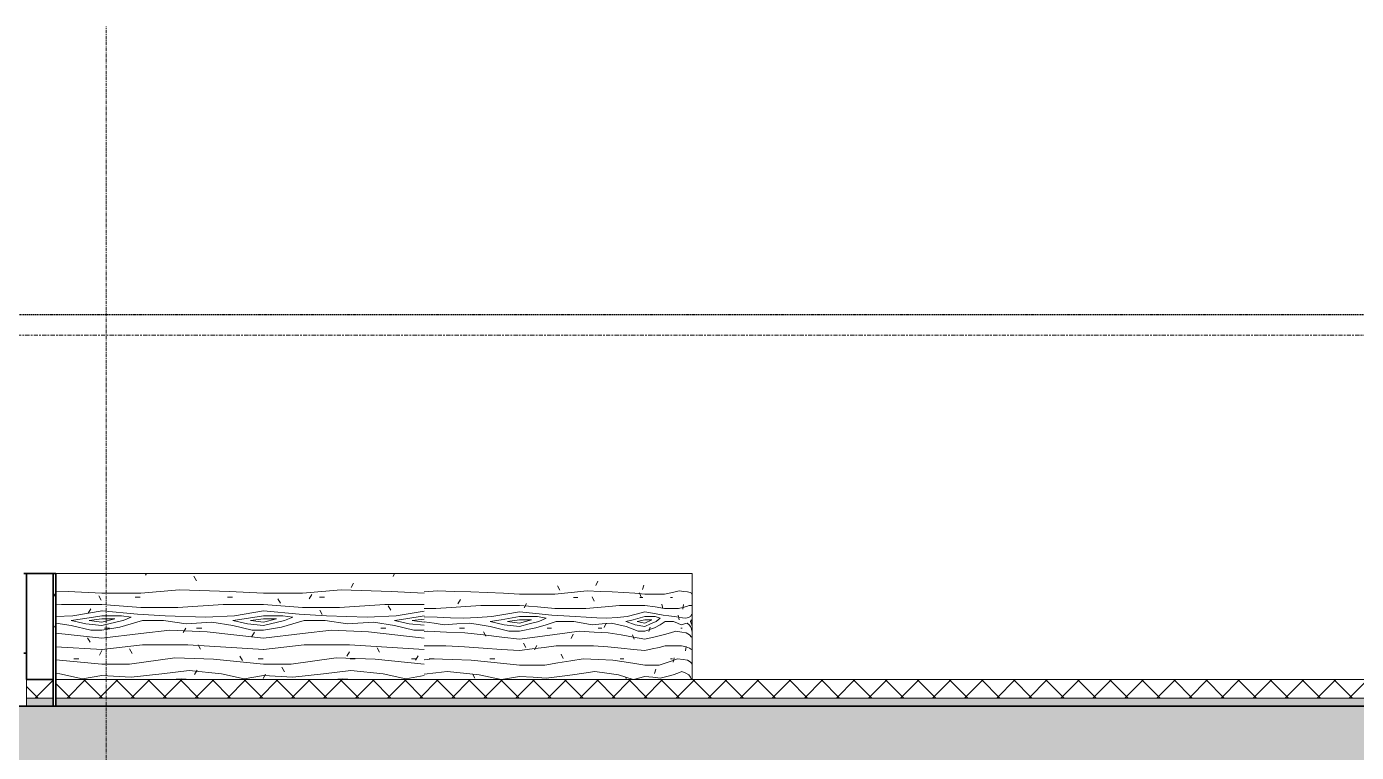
# Model space of a CAD drawing. Header units: millimetres. Extents: x 47270 to 150652, y -4714 to 3585.
# Drawn here: x 60653 to 65669, y 626 to 3363 of the extents above; entities that cross this region are included whole.
import ezdxf

# ---------------------------------------------------------------- set-up
doc = ezdxf.new("R2010")
doc.units = ezdxf.units.MM
for name, pattern in [('Centre', [31.75, 6.35, -4.7625, 15.875, -4.7625]), ('Grid Line', [22.225, 12.7, -3.175, 3.175, -3.175]), ('Hidden', [7.14375, 4.7625, -2.38125])]:
    doc.linetypes.add(name, pattern=pattern)
for name, color, linetype, lineweight in [('A-DETL-GENF', 92, 'Continuous', 18), ('A-DETL-GENF-1', 253, 'Continuous', 18), ('A-DETL-GENF-2', 92, 'Hidden', 25), ('A-DETL-MEDM', 33, 'Continuous', 35), ('A-FLOR-FNSH-2', 250, 'Continuous', 18), ('A-FLOR-LEVL-2', 51, 'Centre', 9), ('A-FLOR-MCUT', 51, 'Continuous', 18), ('A-FLOR-PATT-2', 8, 'Continuous', 18), ('A-WALL', 113, 'Continuous', 18), ('A-WALL-1', 7, 'Continuous', 35), ('A-WALL-PATT', 111, 'Continuous', 18), ('A-WALL-PATT-2', 255, 'Continuous', 18), ('S-GRID-1', 1, 'Grid Line', 9)]:
    doc.layers.add(name, color=color, linetype=linetype, lineweight=lineweight)
pattern_1 = [(0, (58513.985, 15225), (231.648, 57.912), [19.111, -154.625, 19.111, -1081.217]), (0, (58513.985, 15225), (231.648, 57.912), [-192.847, -154.625, 19.111, -328.361, -579.12]), (0, (58513.985, 15225), (231.648, 57.912), [-694.944, 19.111, -154.625, 19.111, -386.273]), (0, (58513.985, 15225), (231.648, 57.912), [-887.791, -96.713, 19.111, -270.449]), (120, (58600.853, 15253.956), (-165.97726, 171.65705), [19.111, -154.625, 19.111, -1081.217]), (120, (58600.853, 15253.956), (-165.97726, 171.65705), [-192.847, -154.625, 19.111, -328.361, -579.12]), (120, (58600.853, 15253.956), (-165.97726, 171.65705), [-694.944, 19.111, -154.625, 19.111, -386.273]), (120, (58600.853, 15253.956), (-165.97726, 171.65705), [-887.791, -96.713, 19.111, -270.449]), (240, (58629.81, 15369.78), (-65.67074, -229.56905), [19.111, -154.625, 19.111, -1081.217]), (240, (58629.81, 15369.78), (-65.67074, -229.56905), [-192.847, -154.625, 19.111, -328.361, -579.12]), (240, (58629.81, 15369.78), (-65.67074, -229.56905), [-694.944, 19.111, -154.625, 19.111, -386.273]), (240, (58629.81, 15369.78), (-65.67074, -229.56905), [-887.791, -96.713, 19.111, -270.449])]

# ---------------------------------------------------------------- blocks, each defined once
blk = doc.blocks.new('FP_1-TKCS_BỂ NƯỚC NGẦM - MẶT CẮT 1')
at = {"layer": 'A-WALL'}
blk.add_line((63162.6, 900), (63162.6, 1300), dxfattribs=at)
at = {"layer": 'A-WALL-PATT-2'}
for p, q in [((62663.5, 1237.8), (62655.2, 1254.3)), ((62807.1, 1271.8), (62799.8, 1255.3)), ((62980.7, 1256.3), (62975.2, 1239.8)), ((62152.6, 1231), (62202.9, 1235.1)), ((62202.8, 1235.1), (62265.7, 1233.1)), ((62265.7, 1233.1), (62328, 1231.1)), ((62328, 1231.1), (62389.7, 1229.1)), ((62389.8, 1229.1), (62451.5, 1226)), ((62451.5, 1226), (62512.1, 1223)), ((62512.1, 1223), (62579.5, 1223)), ((62579.5, 1223), (62644.6, 1223)), ((62644.7, 1223), (62707.2, 1229.1)), ((62707.2, 1229.1), (62766.9, 1235.1)), ((62715.9, 1210.3), (62731.6, 1210.3)), ((62766.9, 1235.1), (62815.7, 1233.1)), ((62793.3, 1195.4), (62785.9, 1211.9)), ((62815.7, 1233.1), (62862, 1231.1)), ((62862, 1231.1), (62905.4, 1229.1)), ((62905.5, 1229.1), (62946.7, 1226)), ((62946.7, 1226), (62984.7, 1223)), ((62970.3, 1210.9), (62964.6, 1227.4)), ((62965.9, 1210.3), (62977.1, 1210.3)), ((62984.7, 1223), (63024, 1223)), ((63024, 1223), (63058.8, 1223)), ((63058.8, 1223), (63088.8, 1229.1)), ((63081, 1210.3), (63088.4, 1210.3)), ((63088.8, 1229.1), (63113.9, 1235.1)), ((63113.8, 1235.1), (63131.4, 1233.1)), ((63131.4, 1233.1), (63145.2, 1231.1)), ((63145.2, 1231.1), (63155.1, 1229.1)), ((63155.1, 1229.1), (63161.2, 1226)), ((63161.2, 1226), (63163.2, 1223)), ((62152.6, 1168.1), (62196.8, 1168.1)), ((62196.8, 1168.1), (62253.6, 1172.2)), ((62253.6, 1172.2), (62310, 1176.2)), ((62288.8, 1202.6), (62279.3, 1186)), ((62310, 1176.2), (62366, 1180.3)), ((62366, 1180.3), (62415.4, 1180.3)), ((62415.4, 1180.3), (62464.1, 1180.3)), ((62460.3, 1146.8), (62512.1, 1155.9)), ((62464.1, 1180.3), (62512.1, 1180.3)), ((62512.1, 1180.3), (62579.5, 1174.2)), ((62573.9, 1149.8), (62512.1, 1155.9)), ((62537.9, 1187.1), (62529, 1170.5)), ((62579.5, 1174.2), (62644.6, 1168.1)), ((62644.6, 1168.1), (62704.7, 1168.1)), ((62704.7, 1168.1), (62762.1, 1168.1)), ((62762.1, 1168.1), (62806.5, 1172.2)), ((62806.5, 1172.2), (62848.8, 1176.2)), ((62848.8, 1176.2), (62889, 1180.3)), ((62889, 1180.3), (62922.8, 1180.3)), ((62922.8, 1180.3), (62954.8, 1180.3)), ((62952.3, 1146.8), (62984.7, 1155.9)), ((62954.8, 1180.3), (62984.7, 1180.3)), ((62984.7, 1180.3), (63024, 1174.2)), ((63020.9, 1149.8), (62984.7, 1155.9)), ((63024, 1174.2), (63058.7, 1168.1)), ((63053, 1168.5), (63048.6, 1185)), ((63058.8, 1168.1), (63087.6, 1168.1)), ((63087.6, 1168.1), (63112, 1168.1)), ((63112, 1168.1), (63128.3, 1172.2)), ((63130.5, 1182.9), (63128.1, 1166.4)), ((63128.3, 1172.2), (63141.6, 1176.2)), ((63141.6, 1176.2), (63151.7, 1180.3)), ((63151.7, 1180.3), (63158.1, 1180.3)), ((63158.1, 1180.3), (63161.9, 1180.3)), ((62152.6, 1137.4), (62201.9, 1135.5)), ((62152.6, 1117.8), (62189.9, 1112.5)), ((62189.9, 1112.5), (62227.2, 1107.1)), ((62201.9, 1135.5), (62251, 1133.5)), ((62227.2, 1107.1), (62275.8, 1110.2)), ((62251, 1133.5), (62300, 1131.5)), ((62275.8, 1110.2), (62324.1, 1113.2)), ((62300, 1131.5), (62354, 1134.6)), ((62324.1, 1113.2), (62363, 1107.1)), ((62354, 1134.6), (62407.5, 1137.6)), ((62363, 1107.1), (62401.6, 1101)), ((62401.6, 1119.3), (62442.7, 1125.4)), ((62401.6, 1119.3), (62454.4, 1107.1)), ((62407.5, 1137.6), (62460.3, 1146.8)), ((62442.8, 1125.4), (62512.1, 1137.6)), ((62454.4, 1107.1), (62512.1, 1101)), ((62466.1, 1119.3), (62512.1, 1125.4)), ((62466.1, 1119.3), (62512.1, 1113.2)), ((62548.8, 1110.2), (62512, 1101)), ((62512.1, 1137.6), (62579.5, 1137.6)), ((62512.1, 1125.4), (62557.2, 1125.4)), ((62557.2, 1125.4), (62512.1, 1113.2)), ((62585, 1119.3), (62548.8, 1110.2)), ((62634, 1143.7), (62573.9, 1149.8)), ((62573.9, 1094.9), (62612.4, 1107.1)), ((62579.5, 1137.6), (62612.4, 1131.5)), ((62612.4, 1131.5), (62585, 1119.3)), ((62612.4, 1107.1), (62650, 1119.3)), ((62633.9, 1143.7), (62678.9, 1140.7)), ((62650, 1119.3), (62684.1, 1119.3)), ((62678.9, 1140.7), (62722.4, 1137.6)), ((62684.1, 1119.3), (62717.4, 1119.3)), ((62717.4, 1119.3), (62752.3, 1113.2)), ((62722.4, 1137.6), (62763.7, 1135.6)), ((62752.3, 1113.2), (62786.1, 1107.1)), ((62763.7, 1135.6), (62803.4, 1133.6)), ((62786.1, 1107.1), (62823.4, 1110.2)), ((62803.4, 1133.6), (62841.4, 1131.5)), ((62823.4, 1110.2), (62859.1, 1113.2)), ((62838.8, 1113.6), (62831.8, 1097.1)), ((62841.4, 1131.5), (62880.6, 1134.6)), ((62859.1, 1113.2), (62886.9, 1107.1)), ((62880.6, 1134.6), (62917.6, 1137.6)), ((62886.9, 1107.1), (62913.6, 1101)), ((62913.5, 1119.3), (62941, 1125.4)), ((62913.6, 1119.3), (62948.5, 1107.1)), ((62917.6, 1137.6), (62952.3, 1146.8)), ((62941, 1125.4), (62984.7, 1137.6)), ((62948.5, 1107.1), (62984.7, 1101)), ((62956, 1119.3), (62984.7, 1125.4)), ((62956, 1119.3), (62984.7, 1113.2)), ((63006.5, 1110.2), (62984.6, 1101)), ((62984.7, 1137.6), (63024, 1137.6)), ((62984.7, 1125.4), (63011.4, 1125.4)), ((63011.4, 1125.4), (62984.7, 1113.2)), ((63027.1, 1119.3), (63006.5, 1110.2)), ((63053.3, 1143.7), (63020.9, 1149.8)), ((63020.9, 1094.9), (63042, 1107.1)), ((63024, 1137.6), (63041.9, 1131.5)), ((63042, 1131.5), (63027.1, 1119.3)), ((63042, 1107.1), (63061.4, 1119.3)), ((63053.3, 1143.7), (63075.6, 1140.7)), ((63061.4, 1119.3), (63078.1, 1119.3)), ((63075.6, 1140.7), (63095.5, 1137.6)), ((63078.1, 1119.3), (63093.3, 1119.3)), ((63093.3, 1119.3), (63108.1, 1113.2)), ((63095.5, 1137.6), (63112.6, 1135.6)), ((63108.1, 1113.2), (63121.1, 1107.1)), ((63113.5, 1126.1), (63110.5, 1142.7)), ((63112.6, 1135.6), (63127.3, 1133.6)), ((63121.1, 1107.1), (63133.9, 1110.2)), ((63127.3, 1133.6), (63139.5, 1131.5)), ((63133.9, 1110.2), (63144.4, 1113.2)), ((63139.5, 1131.5), (63149.8, 1134.6)), ((63144.4, 1113.2), (63151.3, 1107.1)), ((63149.8, 1134.6), (63157.3, 1137.6)), ((63151.3, 1107.1), (63156.6, 1101)), ((63156.6, 1119.3), (63160.6, 1125.4)), ((63156.6, 1119.3), (63161.4, 1107.1)), ((63157.3, 1137.6), (63161.7, 1146.8)), ((63161.4, 1107.1), (63163.2, 1101)), ((63162, 1119.3), (63163.2, 1113.2)), ((62152.6, 1081.2), (62166.3, 1082.8)), ((62166.3, 1082.8), (62236.3, 1079.7)), ((62236.3, 1079.7), (62306, 1076.7)), ((62286.1, 1094.5), (62305, 1094.5)), ((62306, 1076.7), (62375.9, 1068.5)), ((62385, 1064), (62375.7, 1080.6)), ((62375.9, 1068.5), (62444.7, 1060.4)), ((62401.6, 1101), (62436.9, 1091.9)), ((62436.9, 1091.9), (62471.8, 1082.8)), ((62444.7, 1060.4), (62512.1, 1052.3)), ((62471.8, 1082.8), (62512.1, 1082.8)), ((62512, 1052.3), (62579.5, 1061.4)), ((62512.1, 1082.8), (62573.9, 1094.9)), ((62579.5, 1061.4), (62644.6, 1070.6)), ((62616.1, 1094.5), (62633, 1094.5)), ((62644.6, 1070.6), (62691.9, 1076.7)), ((62691.9, 1076.7), (62737.5, 1082.8)), ((62714.7, 1071.2), (62706.7, 1054.7)), ((62737.4, 1082.8), (62793.2, 1079.7)), ((62793.2, 1079.7), (62845.9, 1076.7)), ((62808.2, 1094.5), (62822.6, 1094.5)), ((62845.9, 1076.7), (62895.9, 1068.5)), ((62895.9, 1068.5), (62942.2, 1060.4)), ((62913.6, 1101), (62937.1, 1091.9)), ((62937.1, 1091.9), (62959.7, 1082.8)), ((62944.7, 1052.7), (62938.7, 1069.2)), ((62942.2, 1060.4), (62984.7, 1052.3)), ((62959.7, 1082.8), (62984.7, 1082.8)), ((62984.7, 1082.8), (63020.9, 1094.9)), ((62984.7, 1052.3), (63024, 1061.4)), ((63004.3, 1098.1), (62999.1, 1081.6)), ((63024, 1061.4), (63058.7, 1070.6)), ((63058.8, 1070.6), (63081.7, 1076.7)), ((63081.7, 1076.7), (63101.9, 1082.8)), ((63101.9, 1082.8), (63123.7, 1079.7)), ((63120.6, 1094.5), (63125.9, 1094.5)), ((63123.7, 1079.7), (63140.8, 1076.7)), ((63140.8, 1076.7), (63153.2, 1068.5)), ((63153.2, 1068.5), (63160.7, 1060.4)), ((63156.6, 1101), (63160.1, 1091.9)), ((63160.1, 1091.9), (63162.3, 1082.8)), ((63163.2, 1041.3), (63163.2, 1057.9)), ((62152.6, 1027.9), (62193, 1027.9)), ((62193, 1027.9), (62233.3, 1027.9)), ((62233.6, 1027.9), (62304.8, 1023.3)), ((62304.8, 1023.3), (62375.2, 1018.7)), ((62375.2, 1018.7), (62444.5, 1014.1)), ((62444.5, 1014.1), (62512.3, 1009.6)), ((62512.1, 1009.6), (62559.1, 1015.7)), ((62535.6, 1021.6), (62526.8, 1038.2)), ((62559.1, 1015.7), (62605.1, 1021.8)), ((62576.8, 1028.8), (62568.1, 1012.3)), ((62605.1, 1021.8), (62650, 1027.9)), ((62650, 1027.9), (62698.7, 1027.9)), ((62698.7, 1027.9), (62745.7, 1027.9)), ((62745.7, 1027.9), (62790.9, 1027.9)), ((62791.1, 1027.9), (62845, 1023.3)), ((62845, 1023.3), (62895.4, 1018.7)), ((62895.4, 1018.7), (62942.1, 1014.1)), ((62942.1, 1014.1), (62984.8, 1009.6)), ((62984.7, 1009.6), (63012.5, 1015.7)), ((63012.5, 1015.7), (63038.1, 1021.8)), ((63038.1, 1021.8), (63061.4, 1027.9)), ((63061.4, 1027.9), (63084.9, 1027.9)), ((63084.9, 1027.9), (63105.4, 1027.9)), ((63105.4, 1027.9), (63122.8, 1027.9)), ((63122.9, 1027.9), (63140.5, 1023.3)), ((63140.4, 1024.7), (63138.3, 1008.1)), ((63140.5, 1023.3), (63153.1, 1018.7)), ((63153.1, 1018.7), (63160.7, 1014.2)), ((62152.6, 974.5), (62184.6, 979.1)), ((62170.6, 978.6), (62189.7, 978.6)), ((62184.6, 979.1), (62257.6, 976.1)), ((62257.6, 976.1), (62330.1, 973)), ((62330.1, 973), (62391.7, 966.9)), ((62391.7, 966.9), (62452.5, 960.8)), ((62399.8, 978.6), (62418.3, 978.6)), ((62452.5, 960.8), (62512.1, 954.7)), ((62512.1, 954.7), (62560, 954.7)), ((62560, 954.7), (62606.9, 954.7)), ((62606.9, 954.7), (62657, 962.9)), ((62657, 962.9), (62705.5, 971)), ((62676.8, 979.2), (62668.6, 995.8)), ((62705.5, 971), (62752.3, 979.1)), ((62752.3, 979.1), (62809.6, 976.1)), ((62809.6, 976.1), (62863.4, 973)), ((62863.4, 973), (62906.8, 966.9)), ((62891.9, 978.6), (62904.8, 978.6)), ((62906.8, 966.9), (62947.3, 960.8)), ((62947.3, 960.8), (62984.7, 954.7)), ((62984.7, 954.7), (63013, 954.7)), ((63013, 954.7), (63039, 954.7)), ((63039, 954.7), (63065, 962.9)), ((63065, 962.9), (63088, 971)), ((63081, 978.6), (63088.4, 978.6)), ((63088, 971), (63108.1, 979.1)), ((63094.9, 982.3), (63091.4, 965.7)), ((63108.1, 979.1), (63129.4, 976.1)), ((63129.4, 976.1), (63145.6, 973)), ((63145.6, 973), (63155.4, 966.9)), ((63155.4, 966.9), (63161.3, 960.8)), ((63161.3, 978.6), (63162.3, 978.6)), ((63161.3, 960.8), (63163.2, 954.7)), ((62152.6, 920.1), (62196, 925.2)), ((62196, 925.2), (62239.4, 930.4)), ((62239.4, 930.4), (62300, 924.3)), ((62300, 924.3), (62360, 918.2)), ((62343.5, 905.8), (62334.1, 922.4)), ((62360, 918.2), (62401.3, 909.1)), ((62401.3, 909.1), (62442.2, 900)), ((62443.5, 900), (62512.1, 912.1)), ((62512.1, 912.1), (62562.8, 909)), ((62562.8, 909), (62612.4, 906)), ((62612.4, 906), (62663.2, 912.1)), ((62663.2, 912.1), (62712.3, 918.2)), ((62712.3, 918.2), (62754.7, 924.3)), ((62754.7, 924.3), (62795.6, 930.4)), ((62795.6, 930.4), (62841.4, 924.3)), ((62841.4, 924.3), (62884.8, 918.2)), ((62884.8, 918.2), (62913.4, 909.1)), ((62915.5, 900), (62911.3, 911)), ((62913.4, 909.1), (62940.6, 900)), ((62941.4, 900), (62984.7, 912.1)), ((62984.7, 912.1), (63014.6, 909)), ((63014.6, 909), (63042, 906)), ((63026.4, 939.9), (63021.6, 923.3)), ((63042, 906), (63068, 912.1)), ((63068, 912.1), (63091, 918.2)), ((63091, 918.2), (63109, 924.3)), ((63109, 924.3), (63124.5, 930.4)), ((63124.5, 930.4), (63139.5, 924.3)), ((63139.5, 924.3), (63150.8, 918.2)), ((63150.8, 918.2), (63156.6, 909.1)), ((63156.6, 909.1), (63160.5, 900))]:
    blk.add_line(p, q, dxfattribs=at)
blk = doc.blocks.new('BORDER VIEW - BORDER VIEW-3503157-TKCS_BỂ NƯỚC NGẦM - MẶT CẮT 1')
at = {"layer": 'A-DETL-GENF-2'}
blk.add_line((48002.6, 2278), (68274.6, 2278), dxfattribs=at)

msp = doc.modelspace()

# ---------------------------------------------------------------- hatches: boundary and pattern name
at = {"layer": 'A-DETL-GENF-1'}
h = msp.add_hatch(dxfattribs=at)
h.set_pattern_fill('FP_2', color=256, style=0, pattern_type=2)
h.set_pattern_definition([(50, (58514, 15225), (415.38, -36.341), [43.434, -477.774]), (355, (58514, 15225), (-80.354, 435.61), [34.747, -382.219]), (100.451, (58548.6, 15221.97), (335.029, 399.266), [36.913, -406.045]), (46.184, (58514, 15340.8), (618.06, -95.857), [65.15, -716.66]), (96.636, (58565.5, 15332.84), (541.278, 564.135), [55.37, -609.068]), (351.184, (58514, 15340.8), (541.283, 564.13), [52.12, -573.33]), (21, (58571.9, 15311.87), (345.681, -233.165), [43.434, -477.774]), (326, (58571.9, 15311.87), (140.909, 419.949), [34.747, -382.219]), (71.451, (58600.7, 15292.44), (486.591, 186.781), [36.913, -406.045]), (37.5, (58513.99, 15225), (7.042, 192.7853), [3.822, -373.764, 3.822, -384.188, -383.667]), (37.5, (58513.99, 15225), (7.042, 192.7853), [-765.597, 3.822, -379.845]), (7.5, (58513.99, 15225), (152.3487, 228.4116), [3.822, -217.402, 3.822, -365.077, -146.228]), (7.5, (58513.99, 15225), (152.3487, 228.4116), [-590.123, 3.822, -142.406]), (327.5, (58384.84, 15225), (309.1468, -13.0621), [3.822, -140.958, 3.822, -447.891, -599.389]), (327.5, (58384.84, 15225), (309.1468, -13.0621), [-596.494, 3.822, -595.567]), (317.5, (58326.93, 15225), (337.7343, 57.9728), [3.822, -184.392, 3.822, -296.162, -425.653]), (317.5, (58326.93, 15225), (337.7343, 57.9728), [-488.198, 3.822, -421.831]), (45, (58513.99, 15225), (-143.325, 143.325), []), (45, (58513.99, 15442.17), (-143.325, 143.325), [])])
h.paths.add_polyline_path([(68424.6, 500), (68424.6, 800), (53152.6, 800), (53152.6, 500), (63552.3, 500)])
at = {"layer": 'A-FLOR-PATT-2'}
h = msp.add_hatch(dxfattribs=at)
h.set_pattern_fill('FP_3', color=256, style=0, pattern_type=2)
h.set_pattern_definition([(45, (58513.985, 15225), (-60.45763, 60.45763), []), (135, (58513.985, 15225), (-60.45763, -60.45763), [])])
h.paths.add_polyline_path([(62240.1, 830), (68424.6, 830), (68424.6, 900), (60762.6, 900), (60762.6, 830), (60928, 830)])
h.paths.add_polyline_path([(60752.6, 830), (60752.6, 900), (60652.6, 900), (60652.6, 830)])
h = msp.add_hatch(dxfattribs=at)
h.set_pattern_fill('FP_4', color=256, style=0, pattern_type=2)
h.set_pattern_definition(pattern_1)
h.paths.add_polyline_path([(60928, 800), (68424.6, 800), (68424.6, 830), (60762.6, 830), (60762.6, 800)])
h.paths.add_polyline_path([(60652.6, 800), (60752.6, 800), (60752.6, 830), (60652.6, 830)])
h = msp.add_hatch(dxfattribs=at)
h.set_pattern_fill('FP_5', color=256, style=0, pattern_type=2)
h.set_pattern_definition([(50, (58513.985, 15225), (103.84545, -9.08507), [10.858, -119.443]), (355, (58513.99, 15225), (-20.088, 108.9022), [8.687, -95.555]), (100.451, (58522.64, 15224.24), (83.7574, 99.81605), [9.228, -101.511]), (46.184, (58513.99, 15253.96), (154.5155, -23.9645), [16.288, -179.165]), (96.636, (58526.86, 15251.96), (135.3196, 141.0336), [13.842, -152.267]), (351.184, (58513.99, 15253.96), (135.3207, 141.0327), [13.03, -143.332]), (21, (58528.46, 15246.72), (86.42075, -58.29125), [10.859, -119.444]), (326, (58528.46, 15246.72), (35.2275, 104.98685), [8.687, -95.555]), (71.451, (58535.67, 15241.86), (121.64766, 46.6947), [9.228, -101.511]), (37.5, (58513.985, 15225), (1.76068, 48.19648), [1.911, -92.485, 1.911, -95.092, -95.917]), (37.5, (58513.985, 15225), (1.76068, 48.19648), [-191.399, 1.911, -94.006]), (7.5, (58513.985, 15225), (38.08742, 57.10293), [1.911, -53.395, 1.911, -90.314, -36.557]), (7.5, (58513.985, 15225), (38.08742, 57.10293), [-147.531, 1.911, -34.646]), (327.5, (58481.7, 15225), (77.28712, -3.26579), [1.911, -34.284, 1.911, -111.017, -149.847]), (327.5, (58481.7, 15225), (77.28712, -3.26579), [-149.123, 1.911, -147.936]), (317.5, (58467.22, 15225), (84.43394, 14.49286), [1.911, -45.142, 1.911, -73.085, -106.413]), (317.5, (58467.22, 15225), (84.43394, 14.49286), [-122.05, 1.911, -104.502])])
h.paths.add_polyline_path([(60928, 800), (68424.6, 800), (68424.6, 830), (60762.6, 830), (60762.6, 800)])
h.paths.add_polyline_path([(60652.6, 800), (60752.6, 800), (60752.6, 830), (60652.6, 830)])
at = {"layer": 'A-WALL-PATT'}
h = msp.add_hatch(dxfattribs=at)
h.set_pattern_fill('FP_4', color=256, style=0, pattern_type=2)
h.set_pattern_definition(pattern_1)
h.paths.add_polyline_path([(60753.5, 800), (60762.6, 800), (60762.6, 1300), (60752.6, 1300), (60752.6, 800)])
at = {"layer": 'A-WALL-PATT-2'}
h = msp.add_hatch(dxfattribs=at)
h.set_pattern_fill('FP_12', color=256, style=0, pattern_type=2)
h.set_pattern_definition([(0, (58513.99, 15225), (463.296, 115.824), [19.111, -328.361, 19.111, -2181.545]), (0, (58513.99, 15225), (463.296, 115.824), [-366.583, -328.361, 19.111, -675.833, -1158.24]), (0, (58513.99, 15225), (463.296, 115.824), [-1389.888, 19.111, -328.361, 19.111, -791.657]), (0, (58513.99, 15225), (463.296, 115.824), [-1756.471, -212.537, 19.111, -560.009]), (120, (58687.72, 15282.91), (-331.9545, 343.3141), [19.111, -328.361, -2200.656]), (120, (58687.72, 15282.91), (-331.9545, 343.3141), [-347.472, 19.111, -328.361, -1853.184]), (120, (58687.72, 15282.91), (-331.9545, 343.3141), [-694.944, 19.111, -675.833, -1158.24]), (120, (58687.72, 15282.91), (-331.9545, 343.3141), [-1389.888, 19.111, -328.361, -810.768]), (120, (58687.72, 15282.91), (-331.9545, 343.3141), [-1737.36, 19.111, -212.537, -579.12]), (120, (58687.72, 15282.91), (-331.9545, 343.3141), [-1969.008, 19.111, -560.009]), (240, (58745.63, 15514.56), (-131.3415, -459.1381), [19.111, -328.361, -2200.656]), (240, (58745.63, 15514.56), (-131.3415, -459.1381), [-347.472, 19.111, -328.361, -1853.184]), (240, (58745.63, 15514.56), (-131.3415, -459.1381), [-694.944, 19.111, -675.833, -1158.24]), (240, (58745.63, 15514.56), (-131.3415, -459.1381), [-1389.888, 19.111, -328.361, -810.768]), (240, (58745.63, 15514.56), (-131.3415, -459.1381), [-1737.36, 19.111, -212.537, -579.12]), (240, (58745.63, 15514.56), (-131.3415, -459.1381), [-1969.008, 19.111, -560.009])])
h.paths.add_polyline_path([(60762.6, 900), (62152.6, 900), (62152.6, 1300), (60762.6, 1300), (60762.6, 1259)])
h = msp.add_hatch(dxfattribs=at)
h.set_pattern_fill('FP_13', color=256, style=0, pattern_type=2)
h.set_pattern_definition([(349.695, (62341.54, 869.39), (3657.5982, -609.61), [68.155, -6747.38]), (0, (62408.6, 857.2), (609.6, 609.6), [67.06, -542.54]), (18.435, (62475.65, 857.2), (1219.2, 609.602), [57.83, -1869.89]), (172.875, (62530.516, 875.49), (4267.1994, -609.599), [49.15, -4865.604]), (174.806, (62481.75, 881.584), (6096.004, -609.5547), [67.333, -6665.92]), (194.036, (62414.69, 887.68), (-1828.802, -609.592), [75.4, -2438.04]), (9.462, (62390.31, 869.39), (3048.005, 609.5835), [37.08, -3670.97]), (353.66, (62426.884, 875.49), (-4876.8008, 609.5835), [55.2, -5464.96]), (185.711, (62481.75, 869.39), (-5486.3951, -609.6394), [61.264, -6065.14]), (168.69, (62420.79, 863.3), (2438.4, -609.603), [31.084, -3077.28]), (354.806, (62286.676, 863.296), (-6096.004, 609.5547), [67.333, -6665.92]), (348.69, (62353.73, 857.2), (-2438.4, 609.603), [62.17, -3046.194]), (0, (62414.7, 845), (609.6, 609.6), [73.15, -536.45]), (20.556, (62487.844, 845.01), (3048, 1219.197), [52.084, -5156.34]), (3.814, (62536.61, 863.296), (8534.40115, 609.5889), [91.643, -9072.654]), (354.806, (62628.05, 869.39), (-6096.004, 609.5547), [67.333, -6665.92]), (0, (62695.1, 863.3), (609.6, 609.6), [67.06, -542.54]), (5.194, (62152.564, 863.296), (6096.004, 609.5547), [67.333, -6665.92]), (354.806, (62219.62, 869.39), (-6096.004, 609.5547), [67.333, -6665.92]), (0, (62152.56, 875.5), (609.6, 609.6), [36.58, -573.02]), (5.194, (62189.14, 875.49), (6096.004, 609.5547), [67.333, -6665.92]), (0, (62256.2, 881.6), (609.6, 609.6), [60.96, -548.64]), (10.305, (62317.156, 881.584), (-3657.5982, -609.61), [68.155, -6747.38]), (5.194, (62384.21, 893.776), (6096.004, 609.5547), [67.333, -6665.92]), (354.806, (62451.27, 899.87), (-6096.004, 609.5547), [67.333, -6665.92]), (354.806, (62518.324, 893.776), (-6096.004, 609.5547), [67.333, -6665.92]), (351.87, (62585.38, 887.68), (-3657.6004, 609.593), [86.21, -4224.31]), (0, (62670.7, 875.5), (609.6, 609.6), [91.44, -518.16]), (347.471, (62646.34, 509.73), (3047.9989, -609.6108), [56.2, -5564.033]), (354.289, (62701.204, 497.536), (-5486.3951, 609.6394), [61.264, -6065.14]), (8.13, (62646.34, 509.73), (3657.6004, 609.593), [43.105, -4267.42]), (9.462, (62689.01, 515.82), (3048.005, 609.5835), [74.16, -3633.89]), (0, (62152.56, 528), (609.6, 609.6), [73.15, -536.45]), (350.538, (62225.72, 528.02), (-3048.005, 609.5835), [37.08, -3670.97]), (201.801, (62262.29, 521.92), (1828.8045, 609.587), [32.83, -3249.97]), (192.995, (62231.81, 509.73), (5486.3931, 1219.2375), [81.33, -8051.747]), (352.875, (62713.396, 509.73), (-4267.1994, 609.599), [49.15, -4865.604]), (7.125, (62713.396, 509.73), (4267.1994, 609.599), [49.15, -4865.604]), (0, (62152.56, 515.8), (609.6, 609.6), [48.77, -560.83]), (194.036, (62201.33, 515.82), (-1828.802, -609.592), [50.27, -2463.18]), (356.633, (62286.676, 534.112), (-9753.5944, 609.6919), [103.81, -10277.302]), (357.709, (62390.308, 528.016), (-14630.39665, 609.6991), [152.522, -15099.665]), (3.18, (62542.708, 521.92), (10363.1983, 609.6312), [109.897, -10879.823]), (9.462, (62652.44, 528.02), (3048.005, 609.5835), [111.24, -3596.81]), (10.305, (62152.564, 473.15), (-3657.5982, -609.61), [68.155, -6747.38]), (15.945, (62219.62, 485.34), (-2438.4042, -609.583), [88.76, -4349.196]), (0, (62304.96, 509.7), (609.6, 609.6), [79.25, -530.35]), (351.87, (62384.21, 509.73), (-3657.6004, 609.593), [86.21, -4224.31]), (3.576, (62469.556, 497.536), (9144.003, 609.5468), [97.726, -9674.906]), (351.254, (62567.09, 503.63), (4267.201, -609.5878), [80.18, -7937.856]), (345.964, (62646.34, 491.44), (-1828.802, 609.592), [75.4, -2438.04]), (0, (62719.5, 473.15), (609.6, 609.6), [42.67, -566.93]), (174.806, (62286.676, 534.11), (6096.004, -609.5547), [134.665, -6598.587]), (355.236, (62152.564, 570.69), (-6705.5965, 609.6414), [146.81, -7193.745]), (0, (62298.87, 558.5), (609.6, 609.6), [140.2, -469.4]), (4.086, (62439.076, 558.496), (7924.795, 609.6527), [171.123, -8385.02]), (0, (62609.76, 570.7), (609.6, 609.6), [152.4, -457.2]), (7.125, (62152.564, 442.67), (4267.1994, 609.599), [147.443, -4767.31]), (6.34, (62298.87, 460.96), (4876.8008, 609.5835), [110.403, -5409.76]), (357.51, (62408.596, 473.152), (-13411.19697, 609.7044), [140.34, -13893.706]), (353.48, (62548.804, 467.056), (-15849.59217, 1828.85517), [214.749, -21260.135]), (3.013, (62152.564, 838.912), (10972.79715, 609.6408), [115.984, -11482.446]), (351.87, (62268.39, 845.01), (-3657.6004, 609.593), [129.316, -4181.21]), (357.614, (62396.404, 826.72), (-14020.79943, 609.6137), [146.43, -14496.664]), (10.62, (62542.708, 820.624), (-6705.59246, -1219.2397), [99.236, -9824.334]), (0, (62640.24, 838.9), (609.6, 609.6), [121.92, -487.68]), (356.82, (62152.564, 912.064), (-10363.1983, 609.6312), [109.897, -10879.823]), (6.009, (62262.292, 905.968), (-6095.999, -609.5992), [116.464, -11529.93]), (6.71, (62378.116, 918.16), (-5486.39734, -609.6157), [104.346, -10330.325]), (354.289, (62481.75, 930.35), (-5486.3951, 609.6394), [122.53, -6003.877]), (347.905, (62603.67, 918.16), (-5486.3949, 1219.22295), [87.28, -8640.862]), (9.462, (62689.01, 899.87), (3048.005, 609.5835), [74.16, -3633.89]), (3.814, (62152.564, 796.24), (8534.4012, 609.5889), [91.643, -9072.654]), (347.196, (62244.004, 802.336), (-7924.80896, 1828.76326), [137.532, -13615.67]), (0, (62378.1, 771.86), (609.6, 609.6), [152.4, -457.2]), (5.44, (62530.516, 771.856), (-6705.6025, -609.56085), [128.595, -12730.932]), (6.71, (62658.532, 784.048), (-5486.39734, -609.6157), [104.346, -10330.325]), (0, (62152.56, 954.74), (609.6, 609.6), [103.63, -505.97]), (8.13, (62256.2, 954.74), (3657.6004, 609.593), [172.42, -4138.1]), (357.614, (62426.884, 979.12), (-14020.79943, 609.6137), [146.43, -14496.664]), (354.472, (62573.188, 973.024), (12801.59101, -1219.3029), [189.859, -18796.025]), (6.843, (62152.564, 400), (-10363.19504, -1219.24128), [153.494, -15195.842]), (0, (62304.96, 418.3), (609.6, 609.6), [170.69, -438.91]), (356.348, (62475.652, 418.288), (-18897.60496, 1219.126665), [287.095, -28422.422]), (0, (62152.56, 613.36), (609.6, 609.6), [146.3, -463.3]), (4.764, (62298.87, 613.36), (6705.5965, 609.6414), [146.81, -7193.745]), (358.152, (62445.172, 625.552), (-18287.99624, 609.72412), [189.074, -18718.355]), (357.274, (62634.148, 619.456), (-12192.00424, 609.53415), [128.16, -12687.945]), (354.806, (62152.564, 710.896), (-6096.004, 609.5547), [134.665, -6598.587]), (0, (62286.7, 698.7), (609.6, 609.6), [195.07, -414.53]), (1.909, (62481.748, 698.704), (17678.40105, 609.55323), [182.982, -18115.176]), (3.576, (62664.628, 704.8), (9144.003, 609.5468), [97.726, -9674.906])])
h.paths.add_polyline_path([(60762.6, 900), (62152.6, 900), (62152.6, 1300), (60762.6, 1300), (60762.6, 1259)])

# ---------------------------------------------------------------- linework, layer by layer
at = {"layer": 'A-DETL-MEDM'}
msp.add_line((68424.6, 800), (53152.6, 800), dxfattribs=at)
at = {"layer": 'A-FLOR-FNSH-2'}
for p, q in [((60652.6, 900), (60652.6, 800)), ((68424.6, 900), (60762.6, 900))]:
    msp.add_line(p, q, dxfattribs=at)
at = {"layer": 'A-FLOR-LEVL-2'}
msp.add_line((47269.8, 2200), (69389, 2200), dxfattribs=at)
at = {"layer": 'A-FLOR-MCUT'}
for p, q in [((60752.6, 830), (60652.6, 830)), ((68424.6, 830), (60762.6, 830))]:
    msp.add_line(p, q, dxfattribs=at)
at = {"layer": 'A-WALL'}
msp.add_line((63162.6, 1300), (60762.6, 1300), dxfattribs=at)
at = {"layer": 'A-WALL-1'}
for p, q in [((60762.6, 1300), (60642.6, 1300)), ((60652.6, 900), (60652.6, 1300)), ((60752.6, 1300), (60752.6, 800)), ((60762.6, 800), (60762.6, 1300)), ((60642.6, 1000), (60652.6, 1000)), ((60652.6, 900), (60752.6, 900))]:
    msp.add_line(p, q, dxfattribs=at)
at = {"layer": 'S-GRID-1'}
for p, q in [((60952.6, 1938.5), (60952.6, 3363.5)), ((60952.6, -2775.6), (60952.6, 1938.5))]:
    msp.add_line(p, q, dxfattribs=at)

# ---------------------------------------------------------------- block references
at = {"layer": 'A-DETL-GENF'}
msp.add_blockref('BORDER VIEW - BORDER VIEW-3503157-TKCS_BỂ NƯỚC NGẦM - MẶT CẮT 1', (0, 0), dxfattribs=at)
at = {"layer": 'A-WALL'}
msp.add_blockref('FP_1-TKCS_BỂ NƯỚC NGẦM - MẶT CẮT 1', (0, 0), dxfattribs=at)

doc.saveas('drawing.dxf')
